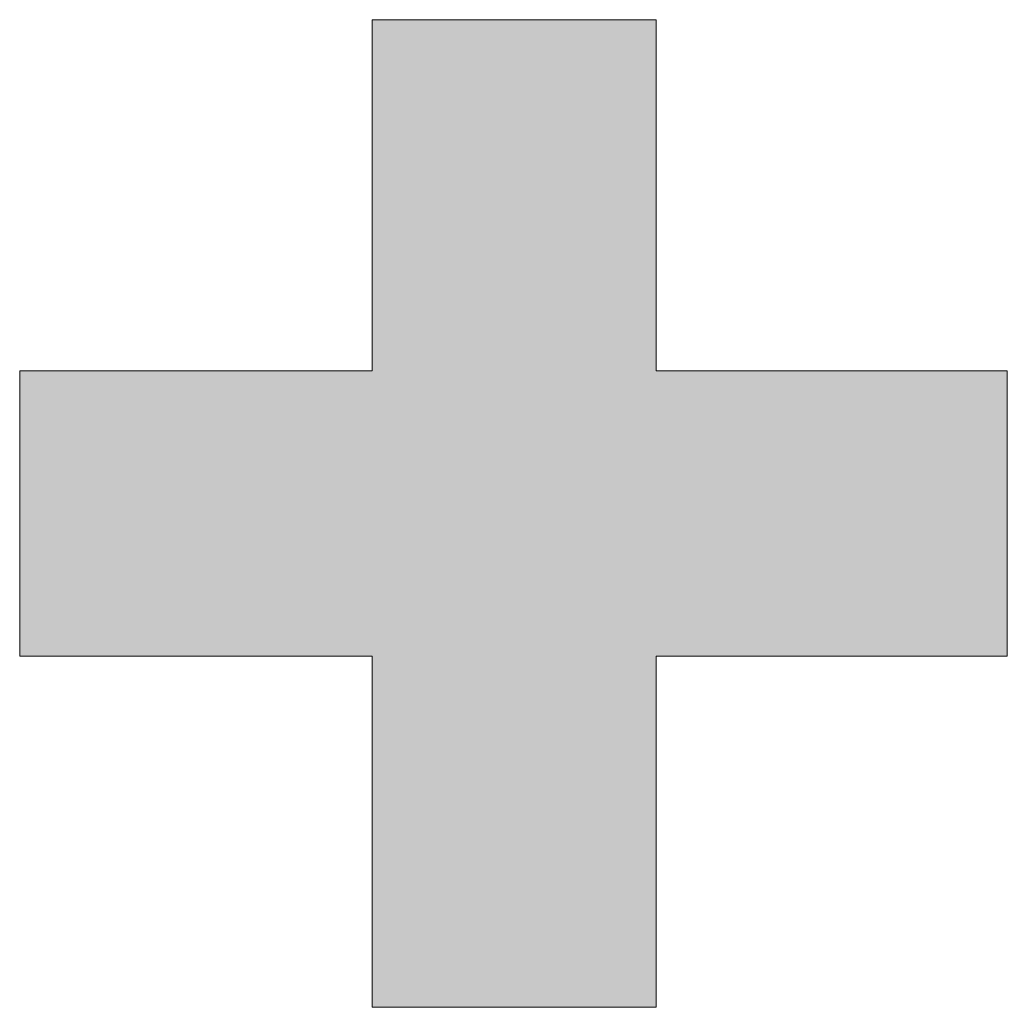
# Model space of a CAD drawing. Header units: inches. Extents: x 8.39 to 13.39, y -13.57 to -8.56.
import ezdxf

# ---------------------------------------------------------------- set-up
doc = ezdxf.new("R2010")
doc.units = ezdxf.units.IN
doc.header["$MEASUREMENT"] = 0
doc.layers.add('Icons', color=7, linetype='Continuous')

# ---------------------------------------------------------------- blocks, each defined once
blk = doc.blocks.new('block 2')
at = {"layer": 'Icons', "true_color": 0x231f20}
h = blk.add_hatch(color=250, dxfattribs=at)
h.dxf.hatch_style = 2
h.paths.add_polyline_path([(10.1735, -11.786), (8.3876, -11.786), (8.3876, -10.3413), (10.1735, -10.3413), (10.1735, -8.5616), (11.6124, -8.5616), (11.6124, -10.3413), (13.3921, -10.3413), (13.3921, -11.786), (11.6124, -11.786), (11.6124, -13.5658), (10.1735, -13.5658)])
at = {"layer": 'Icons', "lineweight": 0}
blk.add_lwpolyline([(10.1735, -11.786), (8.3876, -11.786), (8.3876, -10.3413), (10.1735, -10.3413), (10.1735, -8.5616), (11.6124, -8.5616), (11.6124, -10.3413), (13.3921, -10.3413), (13.3921, -11.786), (11.6124, -11.786), (11.6124, -13.5658), (10.1735, -13.5658), (10.1735, -11.786)], dxfattribs=at)

msp = doc.modelspace()

# ---------------------------------------------------------------- block references
at = {"layer": 'Icons'}
msp.add_blockref('block 2', (0, 0), dxfattribs=at)

doc.saveas('drawing.dxf')
